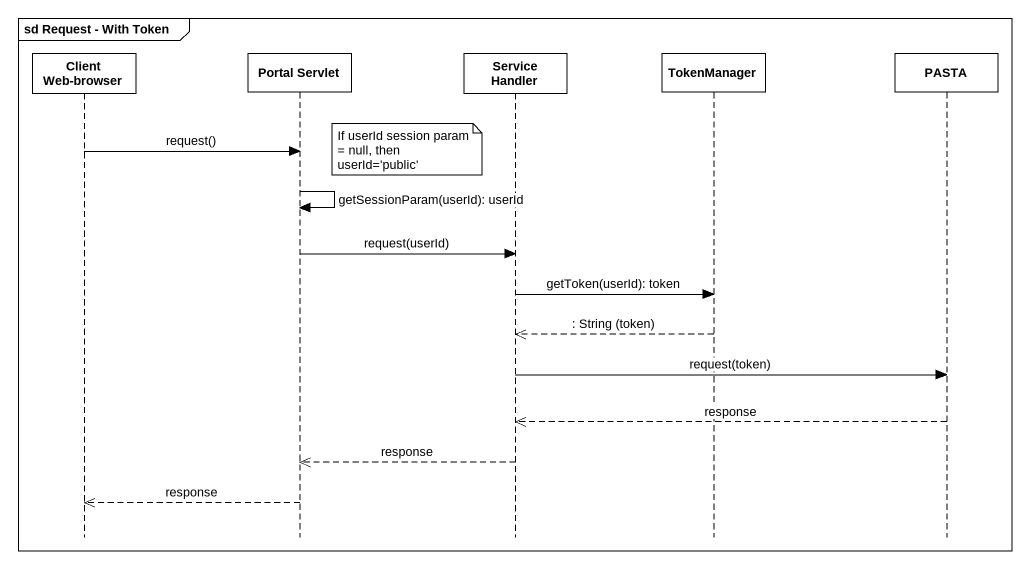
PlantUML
@startuml
mainframe sd Request - With Token
hide footbox
participant "Client Web-browser" as Client_Web_browser
participant "Portal Servlet" as Portal_Servlet
participant "Service Handler" as Service_Handler
participant TokenManager
participant PASTA

note right of Portal_Servlet : If userId session param = null, then userId='public'
Client_Web_browser -> Portal_Servlet : request()
Portal_Servlet -> Portal_Servlet : getSessionParam(userId): userId
Portal_Servlet -> Service_Handler : request(userId)
Service_Handler -> TokenManager : getToken(userId): token
TokenManager -->> Service_Handler : : String (token)
Service_Handler -> PASTA : request(token)
PASTA -->> Service_Handler : response
Service_Handler -->> Portal_Servlet : response
Portal_Servlet -->> Client_Web_browser : response
@enduml
